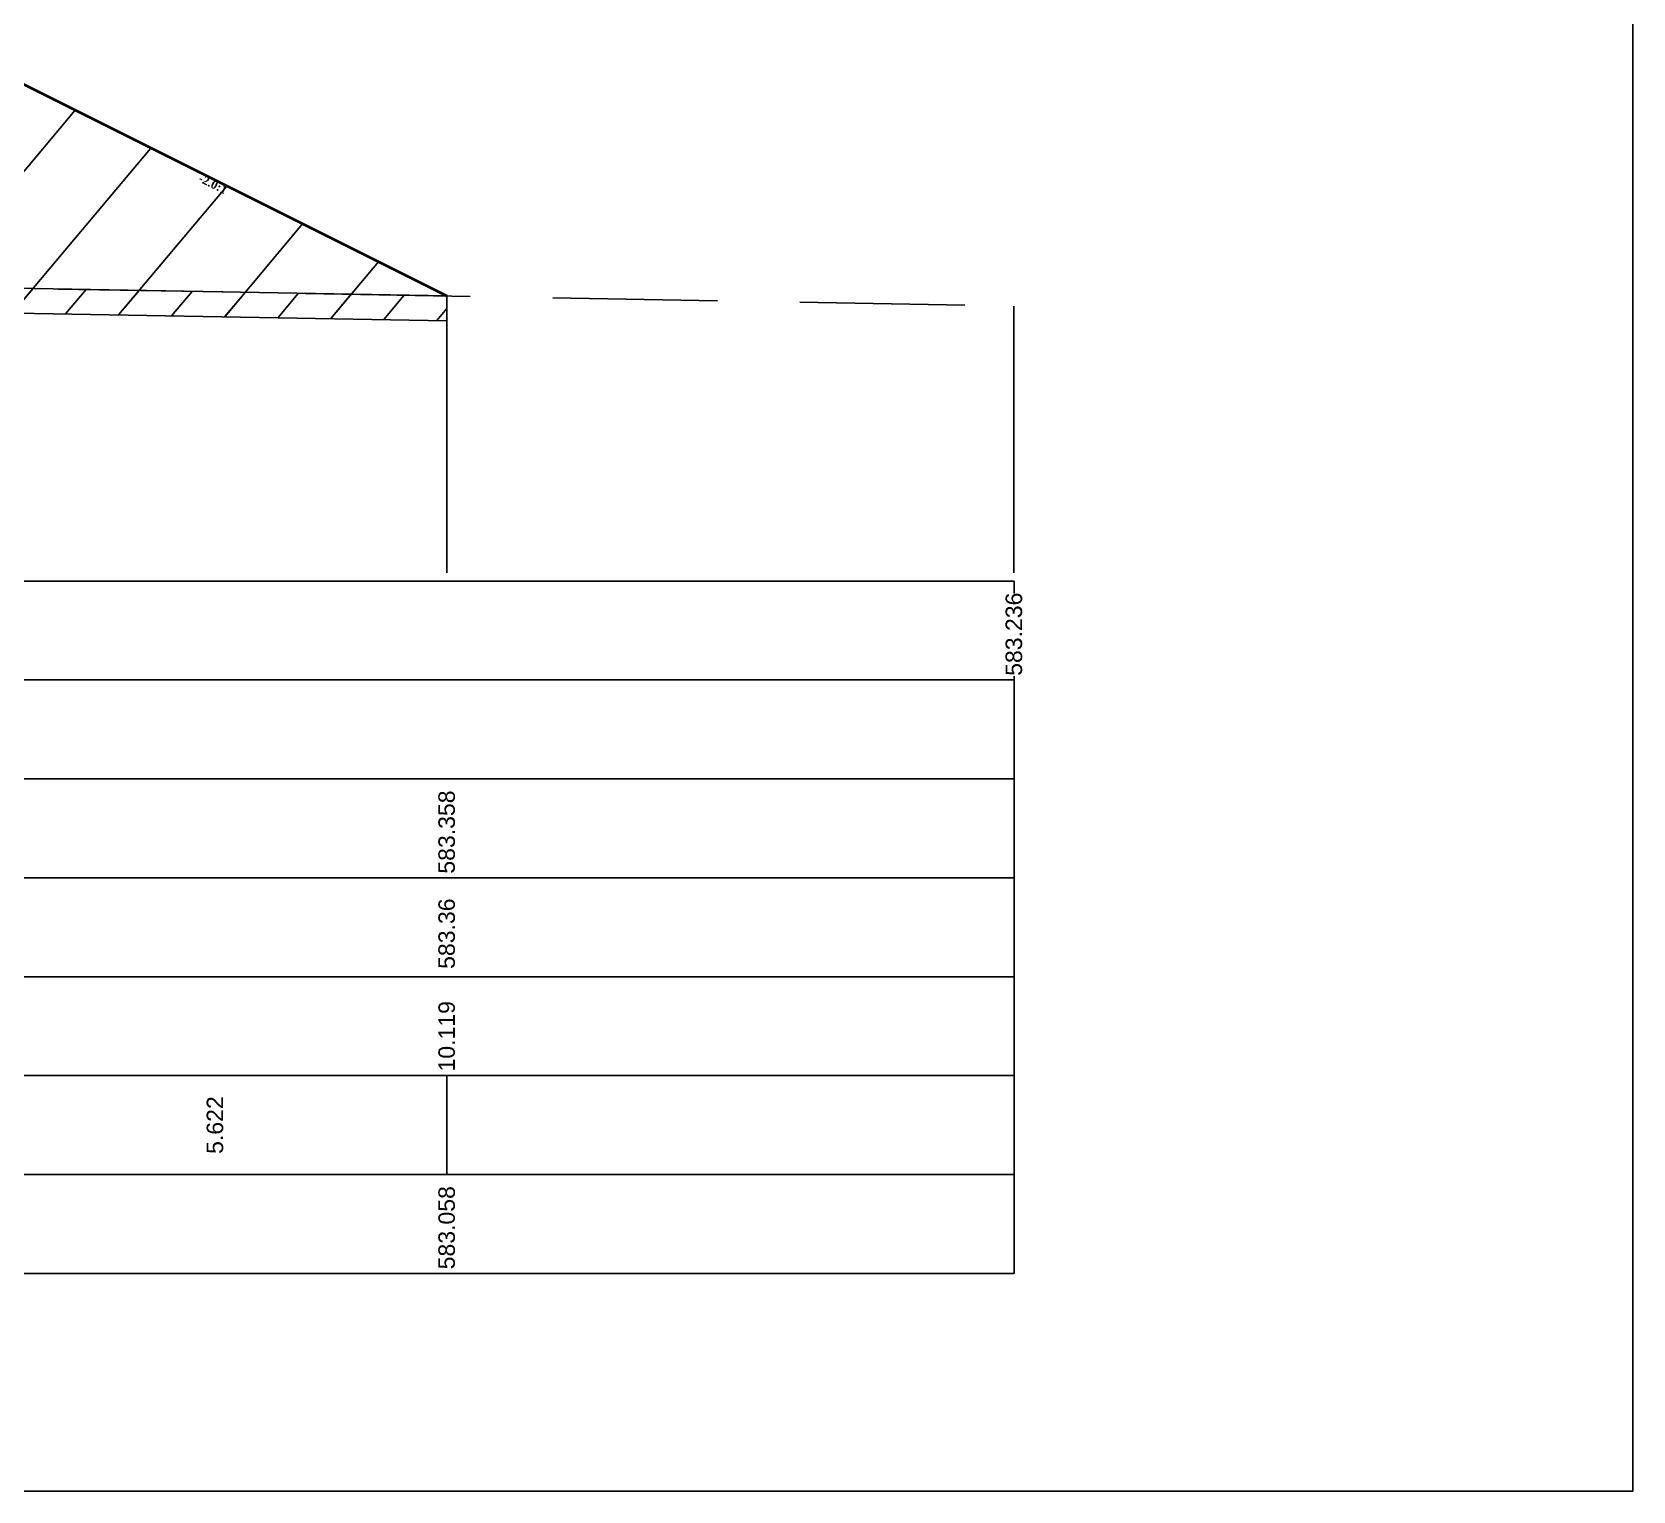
# Model space of a CAD drawing. Header units: millimetres. Extents: x 2762 to 3076, y 916 to 3305.
# Drawn here: x 2979.79 to 2999.21, y 2343.65 to 2361.34 of the extents above; entities that cross this region are included whole.
import ezdxf

# ---------------------------------------------------------------- set-up
doc = ezdxf.new("R2010")
doc.units = ezdxf.units.MM
doc.header["$LTSCALE"] = 2
doc.linetypes.add('CACHE', pattern=[9.525, 6.35, -3.175])
doc.linetypes.add('DASHED', pattern=[0.75, 0.5, -0.25])
doc.layers.add('C-ROAD-CORR', color=5, linetype='Continuous')
doc.layers.add('C-ROAD-SCTN', color=7, linetype='Continuous')
doc.styles.add('C3D_Etiquette', font='romans.shx')
doc.styles.add('C3D_Profil_Travers', font='romans.shx')

msp = doc.modelspace()

# ---------------------------------------------------------------- hatches: boundary and pattern name
at = {"linetype": 'Continuous', "lineweight": -3}
h = msp.add_hatch(dxfattribs=at)
h.set_pattern_fill('_U', color=3, angle=50, style=0, pattern_type=0)
h.set_pattern_definition([(50, (2962.9977, 2358.4252), (-0.766044, 0.642788), [])])
h.paths.add_polyline_path([(2962.998, 2358.425), (2963.176, 2358.604), (2964.676, 2358.664), (2968.808, 2360.729), (2976.805, 2361.049), (2979.201, 2360.953), (2984.824, 2358.142), (2984.824, 2357.842), (2977.111, 2357.98), (2974.257, 2358.012)])
h.paths.add_polyline_path([(2961.333, 2358.486), (2961.333, 2358.786), (2961.376, 2358.616), (2961.676, 2358.604), (2961.811, 2358.469)])
h = msp.add_hatch(dxfattribs=at)
h.set_pattern_fill('_U', color=150, scale=0.5, angle=50, style=0, pattern_type=0)
h.set_pattern_definition([(50, (2962.9977, 2358.4252), (-0.383022, 0.321394), [])])
h.paths.add_polyline_path([(2962.998, 2358.425), (2963.176, 2358.604), (2964.676, 2358.664), (2974.257, 2358.312), (2977.111, 2358.28), (2984.824, 2358.142), (2984.824, 2357.842), (2977.111, 2357.98), (2974.257, 2358.012)])
h.paths.add_polyline_path([(2961.333, 2358.786), (2964.676, 2358.664), (2963.176, 2358.604), (2962.998, 2358.425), (2961.811, 2358.469), (2961.676, 2358.604), (2961.376, 2358.616)])
h.paths.add_polyline_path([(2961.333, 2358.486), (2961.333, 2358.786), (2961.376, 2358.616), (2961.676, 2358.604), (2961.811, 2358.469)])

# ---------------------------------------------------------------- linework, layer by layer
at = {"color": 253, "linetype": 'Continuous', "lineweight": -3}
for p, q in [((2979.201, 2360.953), (2984.824, 2358.142)), ((2977.111, 2358.28), (2984.824, 2358.142)), ((2984.824, 2358.142), (2984.824, 2357.842)), ((2984.824, 2358.142), (2984.824, 2357.842)), ((2984.824, 2357.842), (2977.111, 2357.98)), ((2984.824, 2357.842), (2977.111, 2357.98))]:
    msp.add_line(p, q, dxfattribs=at)
at = {"color": 105, "linetype": 'DASHED', "lineweight": -3, "ltscale": 2}
msp.add_line((2977.111, 2358.28), (2991.705, 2358.02), dxfattribs=at)
at = {"color": 8, "linetype": 'CACHE', "lineweight": -3}
msp.add_line((2984.824, 2354.784), (2984.824, 2358.142), dxfattribs=at)
at = {"color": 6, "linetype": 'Continuous', "lineweight": -3}
msp.add_line((2977.111, 2357.98), (2984.824, 2357.842), dxfattribs=at)
at = {"color": 98, "linetype": 'CACHE', "lineweight": -3}
msp.add_line((2991.705, 2358.02), (2991.705, 2354.784), dxfattribs=at)
at = {"color": 7, "linetype": 'Continuous', "lineweight": -3}
for p, q in [((2957.704, 2354.684), (2991.706, 2354.684)), ((2984.824, 2347.484), (2984.824, 2348.684))]:
    msp.add_line(p, q, dxfattribs=at)
for points in [[(2957.704, 2353.484), (2991.706, 2353.484), (2991.706, 2354.684), (2957.704, 2354.684)], [(2957.704, 2352.284), (2991.706, 2352.284), (2991.706, 2353.484), (2957.704, 2353.484)], [(2957.704, 2351.084), (2991.706, 2351.084), (2991.706, 2352.284), (2957.704, 2352.284)], [(2957.704, 2349.884), (2991.706, 2349.884), (2991.706, 2351.084), (2957.704, 2351.084)], [(2957.704, 2348.684), (2991.706, 2348.684), (2991.706, 2349.884), (2957.704, 2349.884)], [(2957.704, 2347.484), (2991.706, 2347.484), (2991.706, 2348.684), (2957.704, 2348.684)], [(2957.704, 2346.284), (2991.706, 2346.284), (2991.706, 2347.484), (2957.704, 2347.484)]]:
    msp.add_3dface(points, dxfattribs=at)
at = {"layer": 'C-ROAD-CORR', "color": 1, "linetype": 'Continuous', "lineweight": 40}
msp.add_line((2979.201, 2360.953), (2984.824, 2358.142), dxfattribs=at)
at = {"layer": 'C-ROAD-SCTN', "color": 154, "linetype": 'Continuous', "lineweight": -3}
msp.add_line((2979.201, 2360.953), (2984.824, 2358.142), dxfattribs=at)
at = {"layer": 'C-ROAD-SCTN', "color": 1, "linetype": 'Continuous', "lineweight": -3}
msp.add_line((2979.201, 2360.953), (2984.824, 2358.142), dxfattribs=at)

# ---------------------------------------------------------------- texts
at = {"color": 7, "linetype": 'Continuous', "lineweight": -3, "insert": (2982.011, 2359.544), "char_height": 0.1, "width": 0.34598, "attachment_point": 2, "rotation": 333.4349, "style": 'C3D_Etiquette'}
msp.add_mtext('{\\fTimes New Roman|b1|i0|c0|p18;-2.0:1}', dxfattribs=at)
at = {"color": 7, "linetype": 'Continuous', "lineweight": -3, "char_height": 0.2, "rotation": 90, "style": 'C3D_Profil_Travers'}
for s, insert, attachment_point in [('{\\fArial|b0|i0|c0|p34;583.36}', (2984.824, 2349.979), 4), ('{\\fArial|b0|i0|c0|p34;5.622}', (2982.013, 2348.084), 5)]:
    msp.add_mtext(s, dxfattribs=dict(at, insert=insert, attachment_point=attachment_point))

# ---------------------------------------------------------------- next in the draw order: texts
at = {"color": 7, "linetype": 'Continuous', "lineweight": -3, "char_height": 0.2, "attachment_point": 4, "rotation": 90, "style": 'C3D_Profil_Travers', "bg_fill": 3, "box_fill_scale": 1.000375, "bg_fill_color": 256, "bg_fill_true_color": 13158600, "bg_fill_transparency": 0}
for s, insert, width in [('{\\fArial|b0|i0|c0|p34;583.236}', (2991.705, 2353.534), 0.99539), ('{\\fArial|b0|i0|c0|p34;583.358}', (2984.824, 2351.134), 0.99595), ('{\\fArial|b0|i0|c0|p34;\\C256;10.119}', (2984.824, 2348.734), 0.81999), ('{\\fArial|b0|i0|c0|p34;583.058}', (2984.824, 2346.334), 0.99595)]:
    msp.add_mtext(s, dxfattribs=dict(at, insert=insert, width=width))

# ---------------------------------------------------------------- next in the draw order: linework, layer by layer
msp.add_lwpolyline([(2950.215, 2373.145), (2999.215, 2373.145), (2999.215, 2343.645), (2950.215, 2343.645)], close=True)

doc.saveas('drawing.dxf')
